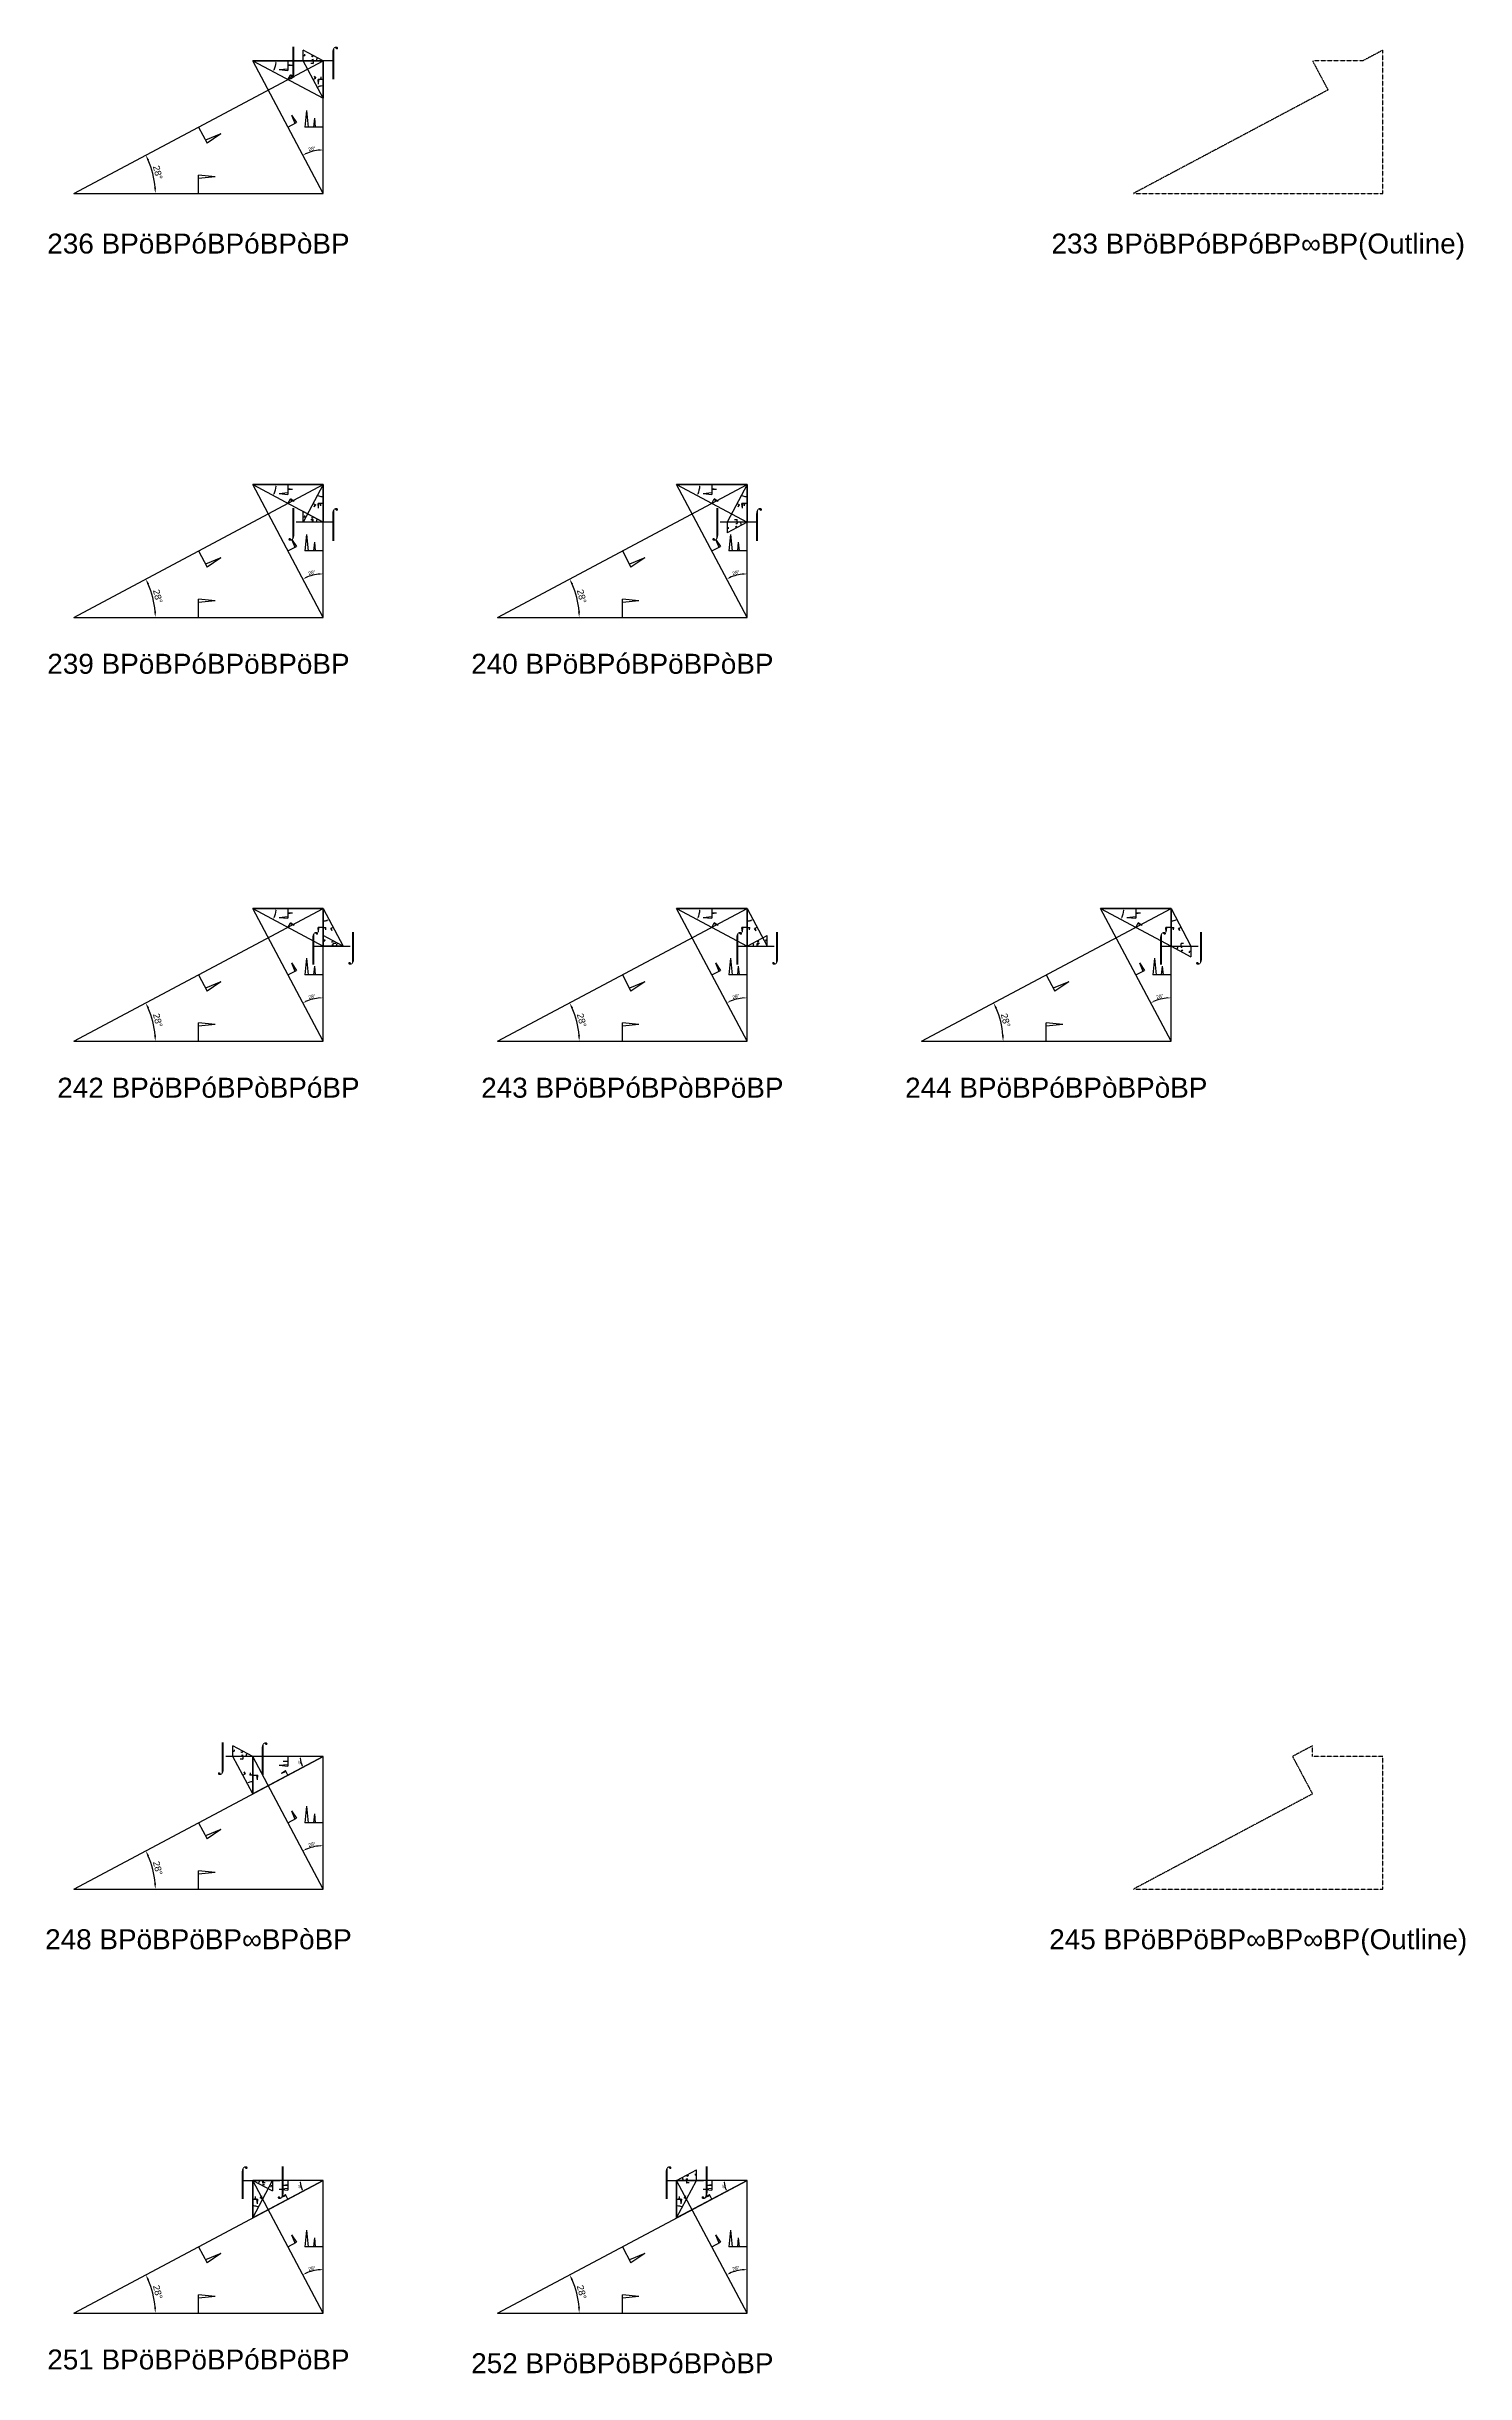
# Model space of a CAD drawing. Header units: millimetres. Extents: x 130908 to 599272, y -2842299 to 24518.
# Drawn here: x 307655 to 392953, y -2127647 to -1987773 of the extents above; entities that cross this region are included whole.
import ezdxf
from ezdxf.enums import TextEntityAlignment as Align

# ---------------------------------------------------------------- set-up
doc = ezdxf.new("R2010")
doc.units = ezdxf.units.MM
doc.header["$PDMODE"] = 35
doc.linetypes.add('DASHED', pattern=[19.05, 12.7, -6.35])
for name, color, linetype in [('BASE', 170, 'Continuous'), ('HYPOTENUSE', 20, 'Continuous'), ('PERPENDICULAR', 90, 'Continuous')]:
    doc.layers.add(name, color=color, linetype=linetype)
doc.styles.add('Arial', font='arial_0.ttf')
doc.dimstyles.new('ISO-25', dxfattribs={"dimtxt": 250, "dimasz": 100, "dimexe": 1.25, "dimexo": 0.625, "dimgap": 100, "dimtad": 1, "dimdec": 0, "dimtxsty": 'Arial', "dimcen": 2.5, "dimadec": 0, "dimazin": 0, "dimtfac": 1, "dimtdec": 0, "dimtmove": 0, "dimatfit": 3, "dimfxl": 1, "dimarcsym": 0})

# ---------------------------------------------------------------- blocks, each defined once
blk = doc.blocks.new('*D9')
at = {"color": 0, "lineweight": -2, "ltscale": 100, "transparency": 16777216}
blk.add_arc((0, 0), 4906, 4.08845, 23.91155, dxfattribs=at)
at = {"color": 0, "ltscale": 100, "transparency": 16777216}
for points in [[(4432, 1963), (4537, 2014), (4332, 2303)], [(4952, 352), (4835, 348), (4906, 0)]]:
    blk.add_solid(points, dxfattribs=at)
at = {"layer": 'Defpoints', "color": 0, "ltscale": 100, "transparency": 16777216}
for p in [(15000, 7976), (0, 0), (0, 0), (4841, 796), (15000, 0)]:
    blk.add_point(p, dxfattribs=at)
at = {"color": 0, "ltscale": 100, "transparency": 16777216, "insert": (5055, 1260), "char_height": 400, "attachment_point": 5, "rotation": 284, "style": 'Arial'}
blk.add_mtext('28°', dxfattribs=at)
blk = doc.blocks.new('SanjoyNathGeometrifyingTrigonometryFundamentalLockedSet')
at = {"color": 114, "linetype": 'DASHED', "ltscale": 100, "true_color": 0x139b48}
for p, q in [((14000, 4987.8), (13900, 3987.8)), ((14000, 4987.8), (14100, 3987.8)), ((15000, 3987.8), (13900, 3987.8))]:
    blk.add_line(p, q, dxfattribs=at)
at = {"color": 242, "linetype": 'DASHED', "ltscale": 100, "true_color": 0xcd2027}
for p, q in [((7500, 3987.8), (8016.4, 3016.6)), ((8852.4, 3574.3), (7922.5, 3193.2)), ((8852.4, 3574.3), (8016.4, 3016.6))]:
    blk.add_line(p, q, dxfattribs=at)
at = {"color": 159, "linetype": 'DASHED', "ltscale": 100, "true_color": 0x22346e}
for p, q in [((7500, 0), (7500, 1100)), ((8500, 1000), (7500, 1100)), ((8500, 1000), (7500, 900))]:
    blk.add_line(p, q, dxfattribs=at)
at = {"layer": 'BASE'}
blk.add_line((0, 0), (15000, 0), dxfattribs=at)
at = {"layer": 'HYPOTENUSE'}
blk.add_line((0, 0), (15000, 7975.6), dxfattribs=at)
at = {"layer": 'PERPENDICULAR'}
blk.add_line((15000, 0), (15000, 7975.6), dxfattribs=at)
at = {"color": 4, "ltscale": 100}
dim = blk.add_angular_dim_2l(base=(4841, 795.6), line1=((0, 0), (15000, 0)), line2=((0, 0), (15000, 7975.6)), dimstyle='ISO-25', override={"dimtxt": 400, "dimasz": 350, "dimgap": 100}, dxfattribs=at)
dim.commit()
dim.dimension.update_dxf_attribs({"geometry": '*D9', "text_midpoint": (5055.4, 1260.5)})

msp = doc.modelspace()

# ---------------------------------------------------------------- linework, layer by layer
at = {"linetype": 'DASHED', "ltscale": 70}
for p, q in [((324887, -1988625), (322489, -1988625)), ((324887, -2016363), (322489, -2016363)), ((350370, -2016363), (347972, -2016363)), ((323688, -2041846), (326086, -2041846)), ((349171, -2041846), (351569, -2041846)), ((374654, -2041846), (377052, -2041846)), ((320646, -2090557), (318248, -2090557)), ((319447, -2116040), (321845, -2116040)), ((344930, -2116040), (347328, -2116040))]:
    msp.add_line(p, q, dxfattribs=at)
at = {"linetype": 'DASHED'}
for points in [[(386796, -1988625), (383754, -1988625), (384689, -1990383), (372995, -1996601), (387995, -1996601), (387995, -1987988)], [(383754, -2092812), (372995, -2098532), (387995, -2098532), (387995, -2090557), (383754, -2090557), (383754, -2089919), (382555, -2090557)]]:
    msp.add_lwpolyline(points, close=True, dxfattribs=at)

# ---------------------------------------------------------------- block references
for p in [(309287, -1996601), (309287, -2022084), (334770, -2022084), (309287, -2047567), (334770, -2047567), (360253, -2047567), (309287, -2098532), (309287, -2124015), (334770, -2124015)]:
    msp.add_blockref('SanjoyNathGeometrifyingTrigonometryFundamentalLockedSet', p, dxfattribs=at)
at = {"linetype": 'DASHED', "ltscale": 100}
for p, xscale, yscale, zscale, rotation in [((324287, -1996601), 0.53170943166148, 0.53170943166148, 0.53170943166148, 90.00000000000001), ((320047, -1988625), -0.282714919717775, 0.282714919717775, 0.282714919717775, 180), ((324287, -1990880), 0.150322189285358, 0.150322189285358, 0.150322189285358, 90), ((324287, -2022084), 0.53170943166148, 0.53170943166148, 0.53170943166148, 90.00000000000001), ((320047, -2014108), -0.282714919717775, 0.282714919717775, 0.282714919717775, 180), ((324287, -2014108), -0.150322189285358, 0.150322189285358, 0.150322189285358, 90), ((349770, -2022084), 0.53170943166148, 0.53170943166148, 0.53170943166148, 90.00000000000001), ((345530, -2014108), -0.282714919717775, 0.282714919717775, 0.282714919717775, 180), ((349770, -2014108), -0.150322189285358, 0.150322189285358, 0.150322189285358, 90), ((349770, -2016363), 0.07992772583102702, 0.07992772583102702, 0.07992772583102702, 180), ((324287, -2047567), 0.53170943166148, 0.53170943166148, 0.53170943166148, 90.00000000000001), ((320047, -2039591), -0.282714919717775, 0.282714919717775, 0.282714919717775, 180), ((324287, -2039591), 0.150322189285358, 0.150322189285358, 0.150322189285358, 270), ((349770, -2047567), 0.53170943166148, 0.53170943166148, 0.53170943166148, 90.00000000000001), ((345530, -2039591), -0.282714919717775, 0.282714919717775, 0.282714919717775, 180), ((349770, -2039591), 0.150322189285358, 0.150322189285358, 0.150322189285358, 270), ((375253, -2047567), 0.53170943166148, 0.53170943166148, 0.53170943166148, 90.00000000000001), ((371012, -2039591), -0.282714919717775, 0.282714919717775, 0.282714919717775, 180), ((375253, -2039591), 0.150322189285358, 0.150322189285358, 0.150322189285358, 270), ((375253, -2041846), -0.07992772583102702, 0.07992772583102702, 0.07992772583102702, 180), ((320047, -2092812), 0.150322189285358, 0.150322189285358, 0.150322189285358, 90), ((324287, -2098532), 0.53170943166148, 0.53170943166148, 0.53170943166148, 90.00000000000001), ((324287, -2090557), 0.282714919717775, 0.282714919717775, 0.282714919717775, 180), ((324287, -2124015), 0.53170943166148, 0.53170943166148, 0.53170943166148, 90.00000000000001), ((324287, -2116040), 0.282714919717775, 0.282714919717775, 0.282714919717775, 180), ((320047, -2118294), -0.150322189285358, 0.150322189285358, 0.150322189285358, 270), ((320047, -2116040), -0.07992772583102702, 0.07992772583102702, 0.07992772583102702, 180), ((349770, -2124015), 0.53170943166148, 0.53170943166148, 0.53170943166148, 90.00000000000001), ((349770, -2116040), 0.282714919717775, 0.282714919717775, 0.282714919717775, 180), ((345530, -2118294), -0.150322189285358, 0.150322189285358, 0.150322189285358, 270)]:
    msp.add_blockref('SanjoyNathGeometrifyingTrigonometryFundamentalLockedSet', p, dxfattribs=dict(at, xscale=xscale, yscale=yscale, zscale=zscale, rotation=rotation))
at = {"linetype": 'DASHED', "ltscale": 100, "yscale": 0.07992772583102702, "zscale": 0.07992772583102702}
for p, xscale in [((324287, -1988625), -0.07992772583102702), ((324287, -2016363), -0.07992772583102702), ((325486, -2041846), -0.07992772583102702), ((349770, -2041846), 0.07992772583102702), ((320047, -2090557), -0.07992772583102702), ((345530, -2116040), 0.07992772583102702)]:
    msp.add_blockref('SanjoyNathGeometrifyingTrigonometryFundamentalLockedSet', p, dxfattribs=dict(at, xscale=xscale))

# ---------------------------------------------------------------- texts
at = {"linetype": 'DASHED', "ltscale": 100, "style": 'Arial'}
for s, p in [('⌡', (322489, -1988625)), ('⌠', (324887, -1988625)), ('236 BPöBPóBPóBPòBP', (316787, -1999616)), ('233 BPöBPóBPóBP∞BP(Outline)', (380495, -1999616)), ('⌡', (322489, -2016363)), ('⌠', (324887, -2016363)), ('⌡', (347972, -2016363)), ('⌠', (350370, -2016363)), ('239 BPöBPóBPöBPöBP', (316787, -2024875)), ('240 BPöBPóBPöBPòBP', (342270, -2024875)), ('⌠', (323688, -2041846)), ('⌡', (326086, -2041846)), ('⌠', (349171, -2041846)), ('⌡', (351569, -2041846)), ('⌠', (374654, -2041846)), ('⌡', (377052, -2041846)), ('242 BPöBPóBPòBPóBP', (317387, -2050358)), ('243 BPöBPóBPòBPöBP', (342870, -2050358)), ('244 BPöBPóBPòBPòBP', (368353, -2050358)), ('⌡', (318248, -2090557)), ('⌠', (320646, -2090557)), ('248 BPöBPöBP∞BPòBP', (316787, -2101547)), ('245 BPöBPöBP∞BP∞BP(Outline)', (380495, -2101547)), ('⌠', (319447, -2116040)), ('⌡', (321845, -2116040)), ('⌠', (344930, -2116040)), ('⌡', (347328, -2116040)), ('251 BPöBPöBPóBPöBP', (316787, -2126807)), ('252 BPöBPöBPóBPòBP', (342270, -2127030))]:
    msp.add_text(s, height=1200, dxfattribs=at).set_placement(p, align=Align.MIDDLE_CENTER)

doc.saveas('drawing.dxf')
